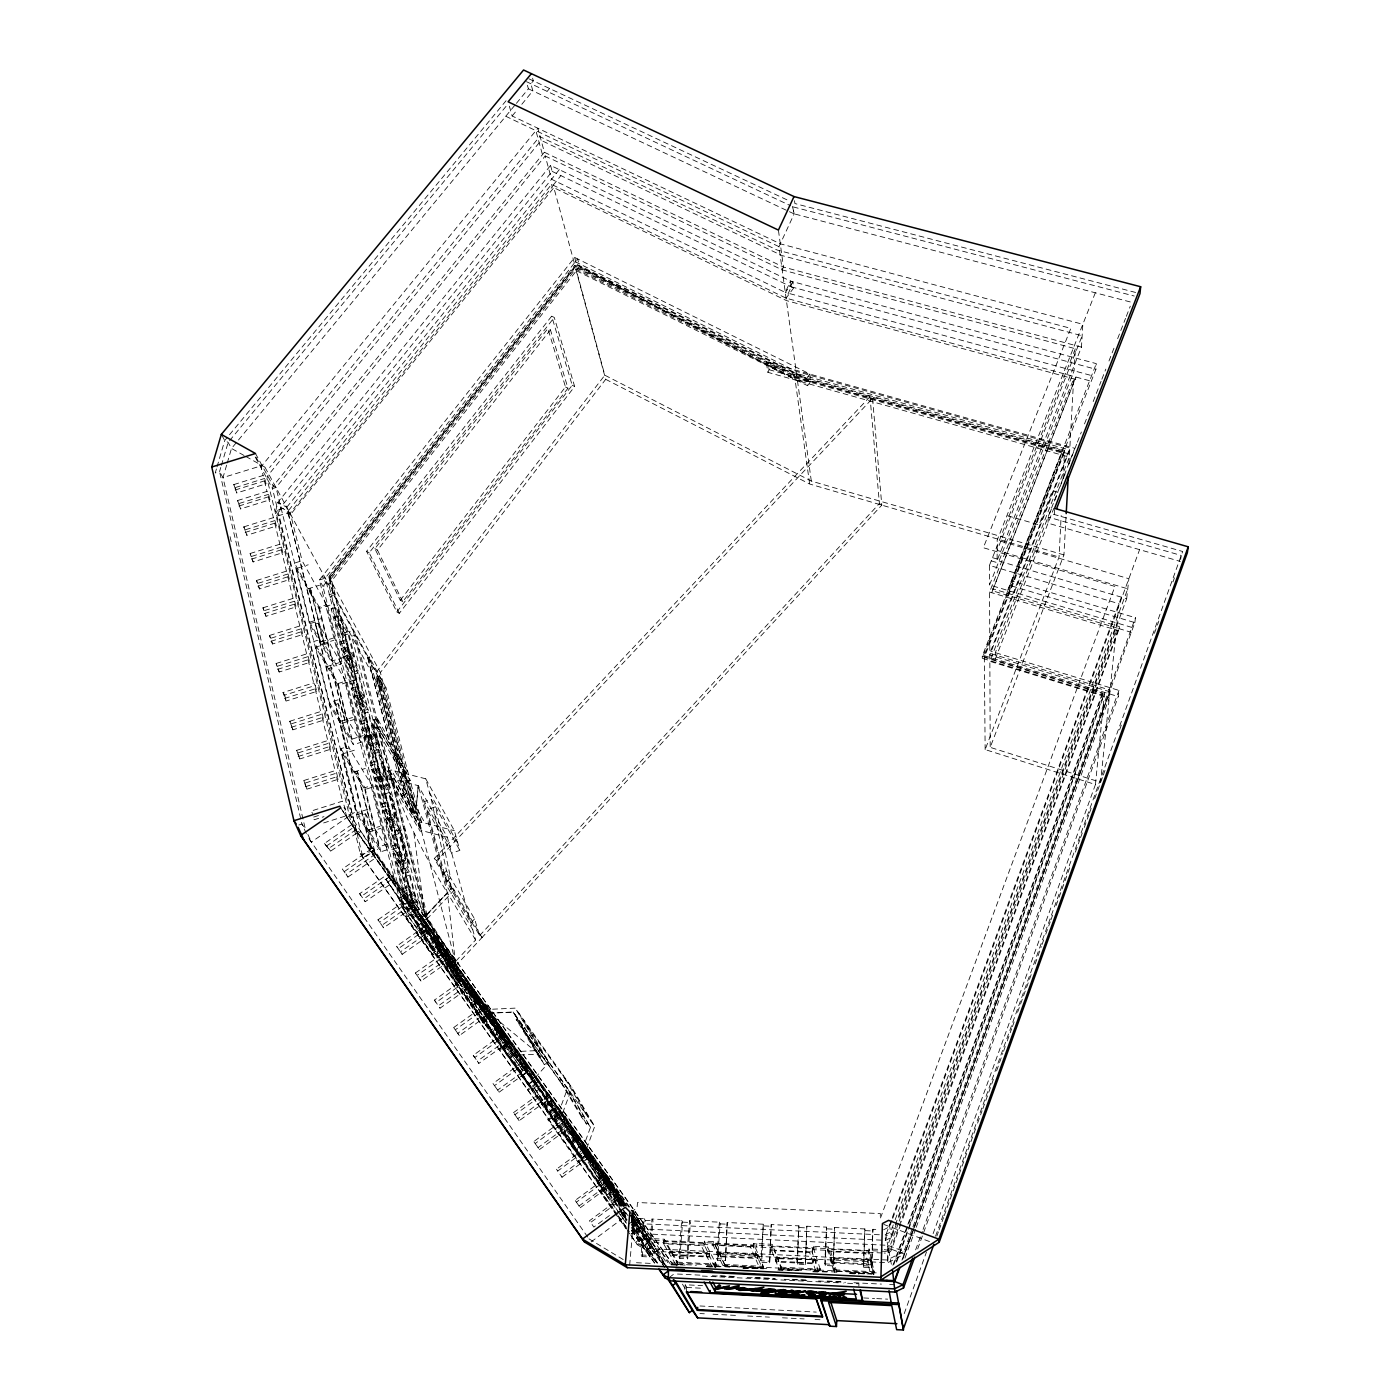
<?xml version="1.0" encoding="UTF-8"?>
<svg xmlns="http://www.w3.org/2000/svg" width="1400" height="1400" viewBox="0 0 1400 1400"><rect width="100%" height="100%" fill="white"/><g stroke="black" fill="none" stroke-linecap="round" stroke-linejoin="round"><path stroke-width="0.75" stroke-dasharray="5 3.75" d="M1095.325 292.793L997.185 540.155L997.132 560.472L1126.685 598.71L897.627 1220.87M535.22 1077.615L548.992 1062.39L489.23 1013.145L489.352 1009.365L515.253 1008.123L571.97 1087.695L594.685 1126.457L586.18 1149.96L582.645 1148.858L559.16 1111.215L567.543 1088.465L513.258 1012.217L489.23 1013.145L515.935 1055.18L516.863 1056.493L518.858 1055.057L540.54 1085.49L580.93 1150.118L622.597 1208.638M868.14 1263.868L868.315 1259.668L868.332 1264.76M873.705 1269.765L873.495 1274.717L868.63 1251.145L827.697 1249.203L834.155 1272.793L834.4 1267.84M868.822 1254.05L869.032 1248.922L882.105 1249.535M871.255 1259.807L871.08 1264.007L830.952 1262.082L831.163 1257.865L871.255 1259.807L871.447 1260.7L831.425 1258.775L831.163 1257.865M896.875 1222.918L891.608 1237.233L885.622 1240.347L640.202 1228.797L635.74 1224.3L629.195 1213.608L633.71 1218.193L644.157 1218.665L641.113 1254.977L642.128 1256.605L650.003 1256.99L648.988 1255.362L651.997 1219.033L681.678 1220.415L678.86 1256.815L679.788 1258.425L687.68 1258.81L686.788 1257.2L689.553 1220.783L719.337 1222.165L716.782 1258.653L717.587 1260.263L725.462 1260.648L727.195 1222.533L763.28 1224.212L761.688 1262.398L769.65 1262.783L771.225 1224.58L798.875 1225.858L796.827 1262.52L797.405 1264.13L805.403 1264.533L806.837 1226.225L826.595 1227.153L824.74 1263.885L825.247 1265.495L833.262 1265.88L834.593 1227.52L864.867 1228.938L863.258 1265.74L863.642 1267.35L871.692 1267.735L872.9 1229.305L879.322 1229.602M871.692 1267.735L872.9 1229.305M849.468 1272.967L874.055 1274.21L874.02 1271.13M1051.365 509.145L1048.285 517.108L1048.023 523.163L1180.34 561.435M858.83 1286.215L858.935 1283.8L843.71 1283.047M863.642 1267.35L864.867 1228.938M1054.322 514.517L1054.602 508.392M871.273 1264.9L831.215 1262.975L831.425 1258.775M833.262 1265.88L834.593 1227.52M833.875 1262.222L834.085 1258.005L834.137 1263.115M834.68 1271.69L834.803 1269.205M812.455 1253.07L812.822 1246.245L828.222 1246.962L834.872 1272.303L834.523 1271.165L873.793 1273.09L874.055 1274.21M825.247 1265.495L826.595 1227.153M827.96 1252.09L828.222 1246.962M893.847 1264.428L1102.307 695.1L982.292 658.298L1062.635 450.555L793.608 375.043L574.875 266.332L329.945 576.363L411.6 898.433L672.49 1264.043L696.43 1265.215M813.102 1262.975L813.295 1259.615L813.383 1263.797L776.178 1261.995L776.055 1257.812L815.92 1259.737L816.008 1263.92L813.383 1263.797M813.628 1249.693L813.803 1246.28M819.875 1270.955L820.015 1268.487M813.593 1271.252L820.085 1271.585L820.207 1269.118L812.822 1246.245M933.118 1233.627L1095.447 784.525L985.145 749.577L1059.047 557.025L1061.182 515.55M1063.09 478.45L1064.543 450.31L794.36 374.483L574.7 265.352L328.632 576.747L332.902 593.582L384.51 688.38M805.403 1264.533L806.837 1226.225M818.597 1271.83L812.105 1251.967L812.28 1248.555L771.61 1246.612L771.4 1250.025L779.345 1269.905M797.405 1264.13L798.875 1225.858M899.185 1221.115L1116.273 629.947L1100.557 782.267L990.203 747.355L1063.93 554.907L1066.205 513.625M1068.97 463.627L1073.66 378.805L989.572 592.06L990.203 747.355M991.725 592.707L1075.882 377.02L992.477 590.817L1119.212 628.67L901.583 1222.007M776.055 1257.812L775.845 1261.172L815.745 1263.097L815.92 1259.737L776.37 1258.635M778.47 1261.295L778.68 1257.953L778.803 1262.118M780.885 1269.047L781.025 1266.597M798.438 1270.517L781.13 1269.678L781.27 1267.21L772.258 1244.32L753.585 1243.428L753.322 1247.68M991.235 560.892L996.38 562.398L1081.465 347.113L1082.83 324.293L780.29 243.81L512.155 115.99L509.267 105.858M769.65 1262.783L771.225 1224.58M771.837 1251.127L772.258 1244.32M757.89 1254.47L757.995 1258.53L718.41 1256.623L718.27 1252.562L757.89 1254.47L757.68 1257.812L718.043 1255.888M763.28 1224.212L761.005 1260.788L769.003 1261.172M762.545 1264.462L762.3 1268.575L752.92 1245.755L712.495 1243.83L723.433 1266.668L729.907 1266.983M742.858 1267.612L763.21 1268.803L762.913 1265.32M763.21 1268.803L763.35 1266.335L753.585 1243.428M755.142 1257.69L755.352 1254.347L755.457 1258.425M756.595 1246.98L756.805 1243.585M720.562 1256.01L720.79 1252.685L720.93 1256.745M704.008 1246.21L704.375 1241.118L713.3 1241.555L724.64 1264.462L724.483 1266.913L724.133 1263.43M725.462 1260.648L727.195 1222.533M712.985 1245.79L713.3 1241.555M706.195 1266.65L714.788 1267.07L715.137 1262.153M715.225 1267.928L715.575 1263.01M715.855 1267.297L716.1 1264.043L704.375 1241.118M717.587 1260.263L720.142 1223.88L719.337 1222.165M1008.333 593.46L1095.92 369.285L1096.305 363.632L790.492 281.067L785.295 292.425L551.548 179.252L545.212 155.96L275.993 487.515L272.475 488.617L254.782 456.242M714.788 1267.07L703.57 1243.41L663.355 1241.485L663.233 1243.182L676.113 1265.18L676.497 1260.28M706.65 1256.185L706.895 1252.842L707.053 1256.955M709.468 1252.965L709.222 1256.307L669.795 1254.4L670.058 1251.075L709.468 1252.965L709.625 1257.095L670.25 1255.188L670.058 1251.075M684.863 1289.4L685.212 1284.745L702.572 1285.655M687.68 1258.81L690.428 1222.498L689.553 1220.783M686.35 1292.095L686.7 1287.457L685.212 1284.745L686.805 1287.475M676.602 1266.038L676.988 1261.138M677.32 1265.425L677.582 1262.153L664.265 1239.193L649.635 1238.493L649.355 1241.87L663.985 1242.57L663.355 1241.485M679.788 1258.425L682.587 1222.13L681.678 1220.415M672.367 1254.523L672.63 1251.197L672.822 1255.31M663.863 1244.267L664.265 1239.193M650.003 1256.99L652.995 1220.748L651.997 1219.033M640.202 1228.797L640.64 1223.618M642.128 1256.605L645.173 1220.38L644.157 1218.665M629.668 1265.18L634.165 1212.925L632.765 1210.947L637.053 1207.763L637.508 1202.513L880.372 1213.59L880.145 1218.928L1114.943 586.442L983.342 547.733L1070.825 328.37L776.983 249.97L539.665 136.553L269.605 467.512M1102.307 695.1L1102.517 692.913L982.275 656.075L1062.635 450.555M1095.447 784.525L1104.513 692.51L908.425 1228.395M1119.212 628.67L1119.422 626.622L992.46 588.718M1126.685 598.71L1128.873 578.725L997.185 540.155M917.7 1248.922L1118.267 696.587L1118.95 690.41L991.252 651.403M1134.858 622.615L1135.435 617.697L1011.36 580.843L1011.308 585.847L1134.858 622.615L904.417 1254.155L887.722 1262.712L647.255 1250.97L637.455 1244.74L627.34 1230.477M1180.638 559.44L1181.233 555.468L1048.285 517.108M375.707 854.28L373.783 855.61L371.14 851.428L287.805 511.385L551.53 184.398L786.082 298.165L1091.265 381.203M1063.93 554.907L811.317 481.075L604.817 375.2L576.415 270.725L807.572 385.683L806.61 378.42L574.332 263.095L553.84 187.67L290.623 514.413L288.558 515.06L552.212 186.883L551.53 184.398M1081.465 347.113L783.475 267.067L544.372 152.25L537.863 128.24L262.062 465.552L261.345 468.265L264.915 467.145L376.39 672.157L380.87 689.535L386.033 687.907L410.095 780.605L408.555 781.113L403.113 771.575L414.61 813.435M462.963 981.523L457.048 980.368L460.758 976.605L463.33 980.245L462.963 981.523L462.49 978.915L456.558 977.76L447.037 964.373L450.957 963.13M456.558 977.76L457.048 980.368L445.918 965.178L450.433 961.975L503.265 1036.158L502.127 1036.98L502.845 1038.118L506.275 1035.668M216.423 468.93L215.25 472.99L219.537 471.66L220.763 467.477M217.018 466.9L224.735 440.51L506.03 100.765M226.642 465.097L222.985 477.593L305.287 828.747L301.963 824.023L219.537 471.66L222.985 477.593L262.062 465.552M227.255 463.015L231.507 448.455L237.09 441.7M221.375 465.395L228.13 442.418L506.94 105.28M935.55 1236.217L1182.668 551.495L1049.79 513.205M936.88 1236.095L938.35 1232M939.102 1229.935L943.53 1217.615M944.283 1215.568L964.285 1160.11M965.02 1158.062L973.158 1135.47M973.91 1133.422L976.868 1125.215M977.602 1123.15L982.047 1110.83M982.8 1108.783L993.913 1077.983M996.625 1070.842L1002.785 1053.342M1003.538 1051.278L1006.495 1043.07M1007.23 1041.005L1011.675 1028.685M1012.428 1026.638L1014.65 1020.477M1017.608 1012.27L1032.413 971.197M1035.142 964.04L1041.303 946.558M1042.055 944.493L1045.013 936.285M1045.748 934.238L1050.193 921.9M1050.928 919.852L1053.15 913.692M1056.125 905.485L1070.93 864.413M1075.375 852.093L1079.82 839.773M1080.555 837.707L1083.53 829.5M1084.265 827.452L1088.71 815.115M1089.445 813.067L1091.668 806.907M1094.642 798.7L1102.553 777.105M1103.305 775.058L1106.263 766.832M1119.597 729.872L1121.82 723.695M1154.422 633.325L1158.868 621.005M1172.938 581.962L1174.425 577.867M582.645 1148.858L590.503 1127.193L567.543 1088.465M904.208 1313.62L926.45 1252.09M904.977 1258.11L915.46 1229.375M916.212 1227.328L1109.255 697.935L989.852 661.308L1069.337 457.117L767.883 372.33L766.325 362.442M915.635 1249.885L922.337 1231.457M923.09 1229.392L1118.95 690.41M892.885 1265.303L907.148 1226.33M907.9 1224.265L1102.517 692.913M896.403 1261.243L907.672 1230.46M896.578 1262.17L1104.337 694.207L984.322 657.423L1064.438 452.252L794.64 376.495L575.26 267.435L329.578 578.497L333.848 595.315L329.91 596.558L380.87 689.535M912.222 1228.85L903.98 1251.425L904.417 1254.155L888.3 1248.082L887.722 1262.712L887.775 1245.318L894.565 1226.89M912.975 1226.785L1135.435 617.697M901.967 1260.175L1110.078 690.077L989.817 653.31L1069.828 448.035L796.18 371.368L573.773 261.012M902.86 1259.038L914.078 1228.307M914.83 1226.26L1109.903 691.775L989.835 655.043L1069.722 449.995L766.727 365.033L767.935 362.373L1074.78 448.298L995.33 652.645L995.33 658.928L1053.815 508.34M586.18 1149.96L562.887 1112.37L571.97 1087.695M895.317 1224.842L1116.99 623L1118.985 603.715L989.45 565.39L1076.495 345.765M898.433 1223.163L888.633 1249.85L888.51 1253.28L884.153 1253.07M631.137 1216.653L648.165 1239.928L888.16 1251.513L890.715 1248.993L1119.422 626.622M900.83 1224.072L891.048 1250.76L888.51 1253.28L888.16 1251.513M1121.4 597.153L885.832 1235.08L885.622 1240.347L884.625 1235.115L890.663 1232L894.425 1221.745M891.957 1220.502L889.7 1226.645L883.61 1229.795M892.727 1218.438L1139.6 549.64M895.195 1219.697L1127.77 588.805L997.15 550.392L1082.148 335.79L781.9 255.535L541.135 140.332M1054.533 501.025L1056.895 494.935M1060.045 486.815L1065.575 472.623M1068.725 464.502L1076.618 444.203M1077.405 442.172L1081.36 432.023M1084.51 423.902L1086.89 417.812M1087.678 415.783L1090.04 409.692M1093.19 401.572L1101.082 381.273M1101.87 379.243L1105.825 369.11M1108.975 360.99L1111.337 354.9M1112.125 352.87L1114.505 346.78M1117.655 338.66L1120.017 332.57M1120.805 330.54L1125.547 318.36M1126.335 316.33L1130.29 306.18M1007.632 590.398L1096.305 363.632M985.145 749.577L984.305 655.707L1064.543 450.31M1131.882 627.428L989.538 584.99L1074.097 370.825L1075.322 348.723L782.18 269.885L542.447 154.63L535.885 130.655M767.883 372.33L769.09 369.688L767.935 362.373M790.492 281.067L791.262 286.842L786.082 298.165L793.678 287.998L792.907 282.24L550.567 165.428L277.882 502.285L275.678 510.738L360.395 853.878L613.428 1210.877M782.18 269.885L783.475 267.067L778.418 230.09M811.317 481.075L778.977 246.662L794.185 213.85L792.54 206.657L794.185 213.85L1133.597 302.82M806.61 378.42L809.847 373.993L574.63 257.442L319.375 579.968L400.925 904.977L404.127 909.842L414.575 906.517L410.795 891.572L406.63 892.903L451.535 962.868L455.157 976.903L487.34 1022.28L491.12 1019.567M807.572 385.683L810.793 381.273L809.847 373.993M792.907 282.24L785.295 292.425L1091.632 375.585M376.39 672.157L604.817 375.2M378.91 678.09L401.03 763.595L406.525 773.308L380.398 672.525L605.71 379.33L574.7 265.352M831.215 1262.975L834.347 1258.915M400.26 600.25L565.495 386.96L547.872 328.562L374.885 548.642L400.26 600.25L402.745 601.668L567.962 388.238L550.445 329.875L547.872 328.562M396.812 611.923L572.197 385.245L551.688 316.155L366.572 551.337L396.812 611.923L399.315 613.34L574.648 386.523L554.278 317.467L551.688 316.155M402.745 601.668L377.475 550.095L550.445 329.875M399.315 613.34L369.18 552.808L554.278 317.467M574.63 257.442L576.712 265.09L322.91 586.39L404.127 909.842M412.755 900.235L331.17 578.62L575.61 269.027L793.975 377.632L1062.513 453.093M559.3 169.645L286.738 507.29L275.678 510.738L278.46 515.742L363.037 857.867L373.363 850.71L626.85 1206.257M553.157 185.185L560.892 175.595M550.567 165.428L552.178 171.395L280.648 507.325L278.46 515.742L289.467 512.312L280.648 507.325L277.882 502.285L286.738 507.29L370.773 846.702L626.553 1205.435M544.372 152.25L273.175 485.94L272.475 488.617L356.755 832.125L623.105 1206.538M539.192 142.73L267.662 475.825L266.963 478.52L351.47 824.058L623.63 1206.538M547.155 91.385L549.535 88.48M512.155 115.99L516.285 110.985M521.815 104.282L532.84 90.895L530.915 83.772L533.312 80.868L531.387 73.657M238.473 440.02L515.077 104.965M516.407 103.337L528.395 88.812L526.942 83.457M451.535 962.868L425.915 915.32L425.005 916.352L451.535 962.868L455.385 961.642L475.58 939.995L447.335 837.27L418.215 785.54L416.098 809.358L418.25 785.593L447.37 892.762L455.385 961.642L458.483 974.54L455.157 976.903L349.965 814.625L323.662 822.938M447.335 837.27L422.065 830.673L420.192 831.267L389.707 779.38L387.59 771.067L391.265 770.017L425.723 778.803L431.34 799.33L446.46 870.782L474.582 918.942L479.657 935.62L481.985 937.58L881.79 505.137L872.55 398.37L869.995 396.672L434.262 858.602L479.657 935.62L481.985 937.58L456.295 965.142L426.912 919.083L353.168 630.84L349.352 632.03M479.657 935.62L879.41 503.51L869.995 396.672M474.582 918.942L470.873 922.898L446.688 881.947L426.983 809.602L435.523 806.82L450.573 877.835L446.688 881.947M481.985 937.58L436.765 860.702L872.55 398.37M426.912 919.083L454.142 890.225L451.692 888.178L446.46 870.782L442.523 874.93M425.967 915.425L447.37 892.762C415.398 841.558 389.567 786.625 377.808 727.178L402.132 769.843L413.63 811.755M669.34 1277.447L674.415 1273.65M628.775 1224.002L635.46 1219.015L652.207 1246.507L645.82 1251.267L639.678 1242.623L642.565 1240.453L631.418 1222.445M649.355 1241.87L646.24 1238.142L648.288 1236.602L631.925 1213.345M647.395 1243.235L644.315 1245.545L632.94 1227.188L636.108 1224.825L650.93 1248.222L647.85 1250.533L631.855 1224.265M657.23 1263.237L648.497 1249.062L651.683 1246.682L661.413 1262.695M657.51 1262.922L652.102 1254.138L655.288 1251.757L664.93 1267.63M655.76 1251.81L659.628 1248.922L667.852 1262.66M633.465 1222.707L635.233 1221.395M635.827 1222.375L634.077 1223.688L631.575 1220.17M639.117 1227.065L631.067 1234.1L639.555 1227.783M637.98 1230.04L639.73 1228.745M629.878 1211.892L640.22 1228.85L636.3 1231.773L631.855 1225.385M647.097 1234.642L645.05 1236.182L646.24 1238.142M618.082 1204.403L622.843 1200.868L625.887 1205.855M622.247 1204.315L619.517 1206.328L588.14 1162.227L593.617 1159.935L570.867 1128.033L568.855 1129.502M609.438 1215.55L593.88 1227.082L589.452 1220.765L618.8 1199.03L619.885 1200.78L590.625 1222.48L589.452 1220.765M624.977 1203.93L622.947 1205.435L605.447 1177.19M591.133 1241.888L625.73 1216.18M617.225 1214.587L600.372 1190.752L608.808 1184.523M600.845 1191.523L609.28 1185.293M580.265 1207.727L609.455 1186.15L608.352 1184.365L579.058 1205.995L580.265 1207.727L575.155 1200.43L604.415 1178.835L605.535 1180.655L576.363 1202.197L575.155 1200.43M607.005 1195.04L615.02 1189.108L606.27 1174.828L598.08 1180.882L607.005 1195.04L544.39 1105.352L552.492 1099.455M612.885 1202.32L620.847 1196.422L619.832 1194.743L611.835 1200.658L612.885 1202.32L430.447 945.403L438.13 939.995L620.847 1196.422M598.255 1177.96L603.19 1174.898L598.185 1167.425M599.095 1179.307L603.733 1175.895L605.343 1178.03L603.593 1175.493L607.075 1180.498M670.285 1263.99L607.337 1175.79L603.54 1178.59L622.02 1208.41M600.093 1186.413L609.56 1179.413L414.015 905.31L404.967 911.663L616.35 1209.303M580.93 1150.118L583.222 1148.525L587.615 1155.595M579.758 1154.72L563.675 1129.345L569.048 1125.425L584.938 1150.922L557.707 1171.047L556.465 1169.227L583.468 1149.418L584.622 1151.29M557.515 1112.545L547.89 1119.562L577.622 1161.562L587.317 1154.44M558.793 1114.557L554.312 1117.812L553.508 1116.57L583.538 1158.955L588.053 1155.648M562.048 1177.207L588.98 1157.398L587.825 1155.543L560.805 1175.388L562.048 1177.207L556.465 1169.227M540.54 1085.49L538.545 1086.943L537.775 1085.717L534.433 1088.15L552.387 1116.29L581.7 1157.52L564.76 1130.815L568.137 1128.347M539.403 1149.592L568.347 1128.435L567.087 1126.422L538.055 1147.632L539.403 1149.592L533.785 1141.543L562.782 1120.385L564.06 1122.432L535.15 1143.538L533.785 1141.543M570.447 1142.015L578.602 1136.047L587.808 1150.957L579.845 1156.803L544.39 1105.352M571.865 1142.278L577.15 1138.41M572.722 1143.642L577.99 1139.775L550.34 1100.803M558.005 1113.297L548.38 1120.315L547.89 1119.562M534.957 1076.828L527.082 1082.533L502.898 1048.46L510.877 1042.965L500.08 1025.972L492.065 1031.712L553.245 1119.352L561.155 1113.578M554.295 1120.822L562.205 1115.047L551.442 1097.985L543.34 1103.882L553.245 1119.352M513.485 1112.65L542.36 1091.703L543.69 1093.837L514.92 1114.715L513.485 1112.65L519.137 1120.717L547.942 1099.788L546.613 1097.67L517.72 1118.67L519.137 1120.717M546 1106.035L551.233 1102.237M528.185 1084.072L536.06 1078.368L524.773 1060.587L492.992 1083.477L494.48 1085.63L523.11 1064.945L521.727 1062.74M528.78 1084.37L534.538 1080.188L517.003 1052.415L511.017 1056.72L530.74 1087.17M536.48 1083.005L527.538 1089.498L528.08 1090.32L537.023 1083.845M502.338 1047.2L532.105 1089.305L537.845 1085.158L518.858 1055.057M564.602 1084.335L587.685 1123.237L586.548 1124.06L581.577 1117.06L585.812 1113.998L562.66 1074.623M525.858 1062.127L517.808 1067.938L543.34 1103.882M520.065 1070.807L525.945 1066.572M520.905 1072.085L526.75 1067.85L499.992 1030.155L494.165 1034.337M499.1 1092.21L527.765 1071.472L526.383 1069.303L497.63 1090.075L499.1 1092.21L492.992 1083.477M586.548 1124.06L565.303 1088.395L566.51 1087.538M505.96 1040.62L477.33 1061.2L478.852 1063.388L507.395 1042.877M449.383 954.905L441.455 960.505L477.925 1013.337L501.918 1047.095L509.74 1041.477M508.06 1043.087L499.153 1049.493L499.73 1050.35L508.602 1043.962M503.773 1049.422L509.477 1045.328M489.352 1009.365L517.615 1053.972L512.015 1058.05L482.668 1016.75L486.64 1013.915L487.515 1015.297M560.105 1081.097L561.312 1080.222L559.37 1076.985M581.577 1117.06L561.68 1083.722L566.125 1080.52L527.363 1026.148L522.97 1029.297L544.372 1064.7L548.572 1061.69L523.635 1019.882M491.312 1019.637L493.57 1018.028L505.75 1035.405L503.492 1037.033L501.795 1034.355L504.07 1032.727M495.302 1020.74L493.045 1022.368L470.505 987.245L468.545 988.663L466.795 985.653L438.428 1005.812L440.037 1008.158L471.415 986.02L480.06 999.635L472.273 1005.183L463.47 991.655M501.918 1047.095L491.015 1030.225L499.012 1024.485M495.023 1035.685L500.85 1031.502M501.812 1034.81L503.265 1037.068L474.74 1057.543L473.218 1055.337L504.805 1032.832L512.995 1045.818L505.137 1051.47L482.668 1016.75M544.372 1064.7L515.305 1015.07M480.043 999.04L477.785 1000.65L479.552 1003.433L481.81 1001.822L492.17 1016.365L489.912 1017.975M475.352 1003.905L479.22 1001.158L453.302 964.653L449.452 967.365M487.445 1014.422L491.032 1011.868L485.433 1004.028L481.863 1006.565L508.9 1048.898M453.688 1027.547L482.16 1007.212L483.665 1009.558L455.28 1029.822L453.688 1027.547L459.323 1035.597L489.492 1013.88M484.802 1006.512L477.032 1012.06L453.267 978.6L461.002 973.123L448.28 953.382L440.37 958.983L452.148 977.025L459.883 971.53M477.925 1013.337L485.713 1007.773L473.62 988.89L465.657 994.56M483.91 1017.188L487.707 1014.475M488.18 1015.245L490.438 1013.635L492.17 1016.365M490.648 1015.438L484.698 1019.69L503.282 1048.46M489.702 1017.345L482.755 1022.333L483.28 1023.137L490.227 1018.167M485.905 1020.058L464.782 987.507L468.72 984.69L514.238 1056.405L464.117 985.653L468.02 982.87L462.998 974.995L456.295 979.895L455.42 978.565L459.952 975.345M468.668 983.395L466.427 985.005L464.625 982.17L466.865 980.578L478.59 997.308L476.332 998.917L474.548 996.135L476.823 994.525M465.71 988.733L467.688 987.333M510.317 1043.385L467.46 983.273L469.56 986.545L464.555 990.115L434 942.9M474.548 990.185L466.585 995.855L491.015 1030.225M474.53 1002.61L478.398 999.863M539.543 1057.892L516.215 1019.392L517.405 1018.535M521.273 1026.498L522.462 1025.64L520.38 1022.21M450.327 968.712L454.16 966M462.648 979.458L455.752 984.358L455.192 983.517L462.105 978.618M462.49 978.915L461.352 979.72L462.21 981.05L465.588 978.635L462.998 974.995M464.293 982.38L436.047 1002.453L434.42 1000.108L462.998 979.773L504 1037.312M487.34 1022.28L459.83 983.587L463.575 980.91L442.05 947.328L419.773 916.09L417.83 917.455L416.762 915.792L413.507 918.085L435.348 951.58L385.963 879.34L389.183 877.1L390.303 878.798L392.227 877.45L375.305 853.702L365.418 813.855L363.213 814.538L362.267 813.05L357.123 814.678L340.865 748.685L345.94 747.075L346.885 748.65L349.055 747.95L371.875 785.47L387.957 849.52L380.905 851.76L357.123 814.678M458.343 981.295L437.238 948.727L442.05 947.328M441.053 949.148L432.933 954.87L432.215 953.785L440.352 948.062M443.24 948.955L439.32 951.738L459.218 982.45M392.227 877.45L415.345 913.203L411.32 916.02L410.305 914.462L437.973 953.505L442.015 950.653L417.935 913.43L412.738 917.07L433.527 948.938L438.515 945.403L414.348 911.47L393.033 878.5L363.475 899.132L365.26 901.705L393.05 882.35L391.352 879.725M415.38 973L443.59 953.067L445.183 955.535L417.043 975.415L415.38 973L420.998 981.05L449.155 961.118L447.58 958.667L419.335 978.653L420.998 981.05M451.29 963.34L446.793 966.525L445.918 965.178M446.32 967.523L454.23 961.922L463.12 975.87L455.35 981.382L441.455 960.505M421.785 932.995L429.642 927.465L438.865 941.868L431.148 947.31L417.025 926.118L424.9 920.587L436.887 939.295L429.188 944.72L452.148 977.025M423.36 933.363L428.453 929.775M424.445 935.042L429.537 931.455L403.935 895.352L398.86 898.905M402.185 954.275L430.22 934.535L428.61 932.033L400.488 951.808L402.185 954.275L396.567 946.243L424.672 926.502L426.3 929.023L398.283 948.71L396.567 946.243M432.933 954.87L405.527 916.178L413.613 910.507M406.28 917.297L414.348 911.47M399.998 900.637L405.055 897.102M378 919.8L405.965 900.252L407.645 902.825L379.75 922.337L378 919.8L383.618 927.833L411.53 908.285L409.868 905.712L381.868 925.312L383.618 927.833M389.217 876.96L361.445 896.28L359.66 893.69L387.502 874.317L394.31 881.282L391.912 880.6M347.935 877.048L375.602 857.867L373.87 855.19L346.115 874.423L347.935 877.048L342.335 869.05L370.072 849.852L347.043 817.512L344.067 807.433L345.608 809.812L341.688 811.055M371.84 852.635L373.783 851.288M324.398 843.5L328.738 848.488L355.793 829.815L357.578 832.545L330.592 851.165L324.398 843.5L351.995 824.477M326.27 846.195L353.78 827.225M360.955 831.512L357.665 833.788L340.76 807.905L356.755 832.125L360.535 830.935L639.258 1221.675L631.47 1227.467L656.635 1262.888M587.738 1237.092L308.07 837.375L311.377 842.048L354.41 812.455M401.922 795.585L405.44 794.43L393.82 751.975L392.227 752.483L404.075 795.358M402.168 796.005L405.685 794.85L394.065 752.413L392.473 752.92M411.757 812.385L415.205 811.23L403.69 769.335L400.26 770.455L411.74 812.367L413.332 811.86M412.738 814.082L416.185 812.91L404.688 771.085L401.257 772.188L412.738 814.065L414.312 813.558M425.723 778.803L454.387 830.707L459.847 850.413L451.675 853.072L426.983 809.602M422.748 802.13L431.34 799.33L459.847 850.413M400.925 904.977L407.225 902.965L325.255 578.13L322.21 576.38L325.727 582.82L328.755 584.553L410.392 907.847M412.248 903.49L416.308 902.195L409.447 875.192L399.91 859.968L395.78 861.262L402.692 888.633L412.248 903.49L405.405 876.488L395.78 861.262M414.855 910.822L418.915 909.528L409.325 871.832L397.127 852.285L392.998 853.597L402.658 891.923L414.855 910.822L405.283 873.11L392.998 853.597M421.855 916.615L425.915 915.32M451.832 964.477L447.912 965.72L457.415 979.09L463.33 980.245M455.157 976.903L459.008 975.66L408.555 781.113L420 822.692L418.127 823.288L387.59 771.067M393.277 782.758L391.947 783.178L389.83 774.883L391.16 774.462L380.065 731.133L378.123 731.745L376.04 723.642L377.983 723.03L355.477 635.04L351.662 636.247L424.025 920.01L428.067 918.733L393.277 782.758L391.037 778.96M383.355 786.59L387.31 785.33L378.175 749.403L365.627 727.843L361.62 729.102L370.808 765.625L383.355 786.59L374.238 750.628L361.62 729.102M345.608 809.812L342.527 801.133L311.045 811.09L312.672 813.47M373.783 719.67L398.248 762.597L401.678 761.512L377.352 718.532L373.783 719.67L375.865 727.79L406.7 781.707L410.113 780.622L421.558 822.185L454.387 830.707M371.752 769.405L384.317 790.37L388.273 789.128L397.793 826.49L393.785 827.767L381.325 807.398L371.752 769.405L375.795 768.128L388.273 789.128M374.78 777.788L384.545 794.045L388.535 792.785L395.15 818.825L391.16 820.102L381.43 804.16L374.78 777.788L378.822 776.51L388.535 792.785M318.465 815.535L312.55 817.407L314.178 819.753L323.995 816.655M298.865 825.003L301.963 824.023L306.32 833.56M381.43 804.16L385.49 802.883L395.15 818.825M354.34 750.225L342.773 753.865L357.262 812.648L368.97 808.955M381.325 807.398L385.402 806.102L397.793 826.49M382.217 810.95L386.312 809.655L398.668 829.972L408.293 867.755L404.25 869.032L391.895 849.363L382.217 810.95L394.678 831.233L404.25 869.032M389.27 817.863L396.078 844.725L405.65 860.142L401.608 861.42L391.965 846.02L385.192 819.157L389.27 817.863L398.912 833.63L405.685 860.247M368.358 830.008L379.873 826.367M369.547 831.88L381.045 828.24M394.678 831.233L398.668 829.972M385.192 819.157L394.887 834.907L398.912 833.63M357.262 812.648L379.067 846.755L390.39 843.168M373.363 850.71L361.498 854.472L358.855 850.483M391.965 846.02L396.078 844.725M375.305 853.702L373.082 854.403L370.072 849.852M391.895 849.363L396.025 848.05L408.293 867.755M405.283 873.11L409.325 871.832M405.405 876.488L409.447 875.192M402.692 888.633L406.822 887.303L416.308 902.195M402.658 891.923L406.805 890.61L418.915 909.528M341.215 648.585L354.217 671.685L358.085 670.46L366.94 705.267L363.037 706.492L350.123 683.935L341.215 648.585L345.152 647.343L358.085 670.46M283.01 692.51L284.655 695.1L315.262 685.475L316.715 691.425L286.072 701.067L283.01 692.51L313.688 682.867L315.262 685.475M354.025 674.117L357.892 672.892L364.192 697.602L360.29 698.827L354.025 674.117L344.033 656.407L347.97 655.165L354.287 680.173L364.192 697.602M284.428 698.495L315.14 688.835L316.715 691.425M345.66 681.135L322.63 641.13L320.512 641.795L319.34 639.765L313.688 641.532L338.152 683.497L345.66 681.135L361.007 742.298L353.412 744.695L329.175 704.445L334.915 702.642L335.912 704.34L346.885 748.65M327.74 643.37L315.717 647.15L337.977 685.247L349.598 681.59M344.033 656.407L350.332 681.415L354.287 680.173M350.123 683.935L354.095 682.692L366.94 705.267M398.248 762.597L376.145 676.97L379.523 675.92L404.985 773.798L399.455 764.102L377.37 678.58L382.988 688.87M377.072 678.668L380.433 677.6L402.588 763.105L408.082 772.817L404.688 773.885L399.158 764.19L376.145 676.97M351.26 688.222L355.25 686.962L367.955 709.275L377.002 744.8L373.065 746.043L360.36 724.29L351.26 688.222L364.053 710.517L373.065 746.043M315.717 647.15L329.385 702.572L341.53 698.758M354.113 696.115L358.085 694.872L364.525 720.317L374.342 737.275L370.405 738.517L360.535 721.577L354.113 696.115L364.035 713.37L370.405 738.517M335.912 704.34L338.065 703.675L361.007 742.298M289.8 721.245L320.67 711.532L322.245 714.087L323.715 720.125L292.88 729.82L289.8 721.245L292.88 729.82M291.445 723.782L322.245 714.087M291.235 727.3L322.158 717.57L323.715 720.125M364.053 710.517L367.955 709.275M364.035 713.37L367.955 712.128L374.342 737.275M340.602 721.245L352.555 717.483M341.88 723.363L353.797 719.617M360.535 721.577L364.525 720.317M360.36 724.29L364.368 723.03L377.002 744.8M296.678 750.347L327.757 740.548L329.315 743.067L330.82 749.175L299.775 758.957L296.678 750.347L299.775 758.957M375.865 727.79L379.435 726.67L410.113 780.622M298.322 752.832L329.315 743.067M329.385 702.572L351.453 739.288L363.195 735.595M298.13 756.49L329.245 746.673L330.82 749.175M364.42 736.872L368.428 735.613L378.21 752.395L384.72 777.98L380.765 779.24L370.947 762.79L364.42 736.872L374.273 753.637L380.765 779.24M390.127 744.398L392.017 744.433L390.127 744.398L367.57 657.265L369.442 657.335L367.57 657.265M374.238 750.628L378.175 749.403M374.273 753.637L378.21 752.395M303.817 780.517L335.09 770.648L336.648 773.097L338.17 779.293L306.933 789.163L303.817 780.517L306.933 789.163M305.463 782.95L336.648 773.097M370.947 762.79L374.99 761.512L384.72 777.98M370.808 765.625L374.868 764.347L387.31 785.33M305.287 786.73L336.613 776.843L338.17 779.293M353.973 772.012L365.348 768.425M355.197 773.99L358.033 773.08L372.435 830.97L356.825 771.12L358.033 773.08M399.158 764.19L402.588 763.105M389.707 779.38L391.685 778.75L418.25 785.645M391.755 778.872L389.235 770.543L419.685 822.798L421.767 830.778L391.37 778.855M340.865 748.685L364.91 787.675L371.875 785.47M342.773 753.865L364.805 789.548L375.988 786.012M256.515 580.492L286.44 571.148L288.033 573.947L289.433 579.6L259.525 588.945L256.515 580.492L259.525 588.945M343.595 657.387L332.045 661.01L309.645 622.195L296.415 568.488L308.21 564.795M258.178 583.275L288.033 573.947M257.863 586.18L287.822 576.817L289.433 579.6M307.877 588.858L319.48 585.235M309.033 590.923L311.08 590.293L324.24 643.282L309.925 588.227L311.08 590.293M262.973 607.81L293.09 598.395L294.683 601.142L296.082 606.883L266 616.298L262.973 607.81L266 616.298M264.635 610.54L294.683 601.142M264.338 613.567L294.49 604.135L296.082 606.883M328.947 594.808L332.902 593.582M326.55 604.8L302.102 560.718L294.455 563.097L319.183 607.11L326.55 604.8L341.39 663.863L333.918 666.207L309.4 623.788L315.035 622.02L320.512 641.795M296.415 568.488L318.973 608.58L330.382 605.01M331.17 608.808L335.072 607.582L348.267 631.628L357.14 666.452L353.273 667.678L340.078 644.175L331.17 608.808L344.435 632.817L353.273 667.678M309.645 622.195L321.58 618.45M269.517 635.46L299.81 625.975L301.402 628.688L302.82 634.497L272.545 643.983L269.517 635.46L272.545 643.983M334.145 617.102L338.047 615.878L348.04 634.043L354.217 658.332L350.35 659.54L344.19 635.25L334.145 617.102L340.34 641.673L357.892 672.892M316.067 623.84L318.185 623.175L341.39 663.863M271.18 638.155L301.402 628.688M270.9 641.305L301.227 631.785L302.82 634.497M344.435 632.817L348.267 631.628M321.02 641.935L332.762 638.242M344.19 635.25L348.04 634.043M322.175 643.93L333.9 640.255M340.34 641.673L344.26 640.43L354.217 658.332M276.132 663.477L306.635 653.905L308.21 656.565L309.645 662.445L279.195 672.017L276.132 663.477L279.195 672.017M340.078 644.175L344.015 642.95L357.14 666.452M277.795 666.12L308.21 656.565M277.533 669.375L308.07 659.803L309.645 662.445M327.04 666.505L338.852 662.795M328.317 668.71L331.783 667.625L345.38 722.26L330.505 665.42L331.783 667.625M233.818 484.575L263.113 475.475L264.723 478.415L266.053 483.84L236.793 492.94L233.818 484.575L236.793 492.94M235.498 487.515L264.723 478.415M235.112 490.017L264.425 480.9L266.053 483.84M237.598 500.535L266.998 491.4L268.608 494.323L269.938 499.782L240.572 508.918L237.598 500.535L240.572 508.918M239.277 503.44L268.608 494.323M238.892 506.03L268.328 496.86L269.938 499.782M243.828 526.855L273.402 517.65L275.012 520.538L276.36 526.067L246.82 535.273L243.828 526.855L246.82 535.273M245.507 529.725L275.012 520.538M245.14 532.42L274.75 523.18L276.36 526.067M250.127 553.508L279.877 544.233L281.488 547.067L282.852 552.668L253.138 561.942L250.127 553.508L253.138 561.942M251.807 556.343L281.488 547.067M251.457 559.125L281.243 549.832L282.852 552.668M489.23 1013.145L513.117 1012.007L594.685 1126.457M540.663 1057.087L538.58 1054.148L515.935 1055.18L516.023 1051.575L540.575 1050.438L515.253 1008.123M813.558 1260.438L816.2 1260.507M782.512 366.45L783.58 373.748L579.688 266.578L328.755 584.553L322.91 586.39L319.375 579.968L325.255 578.13L577.64 258.93L579.688 266.578L797.475 380.66L810.793 381.273L576.712 265.09M645.173 1220.38L652.995 1220.748M682.587 1222.13L690.428 1222.498M720.142 1223.88L727.965 1224.248M763.962 1225.91L771.872 1226.278M799.435 1227.572L807.398 1227.94M827.102 1228.85L835.065 1229.235M865.253 1230.635L873.25 1231.002M879.322 1234.765L636.983 1223.547L633.64 1220.608M884.275 1249.64L891.048 1250.76L890.715 1248.993M712.442 1244.67L752.867 1246.612M881.965 1252.965L868.892 1252.335L868.63 1251.145M663.233 1243.182L703.447 1245.108M827.61 1250.918L868.543 1252.86M771.4 1250.025L812.105 1251.967M718.637 1253.297L758.205 1255.205M670.512 1251.862L709.87 1253.752M641.113 1254.977L648.988 1255.362M678.86 1256.815L686.788 1257.2M716.782 1258.653L724.675 1259.038M796.827 1262.52L804.843 1262.922M824.74 1263.885L832.79 1264.27M863.258 1265.74L871.343 1266.142M677.582 1262.153L716.1 1264.043M724.64 1264.462L763.35 1266.335M781.27 1267.21L820.207 1269.118M834.977 1269.835L874.16 1271.743L869.032 1248.922M411.6 898.433L671.79 1262.87L878.972 1272.985M723.975 1265.88L762.773 1267.77M707.298 1265.74L733.425 1267.017M744.293 1267.543L768.233 1268.715M779.117 1269.257L805.227 1270.517M813.942 1270.955L840.053 1272.233M850.938 1272.757L877.048 1274.035M636.457 1262.712L651.753 1263.447M671.405 1264.41L688.87 1265.267M706.352 1266.125L723.817 1266.983M743.47 1267.945L760.952 1268.785M778.418 1269.642L795.9 1270.5M813.365 1271.358L830.83 1272.215M850.5 1273.178L867.965 1274.017M671.003 1264.865L679.718 1265.285M708.05 1266.668L714.595 1266.983M742.928 1268.382L751.642 1268.803M777.805 1270.08L786.52 1270.5M812.683 1271.778L821.398 1272.215M849.73 1273.597L859.005 1274.017M720.072 1275.733L737.538 1276.608M755.02 1277.465L774.673 1278.428M792.155 1279.303L809.62 1280.16M827.102 1281.017L844.567 1281.892M677.46 1274.035L703.622 1275.312M712.355 1275.75L738.517 1277.045M747.25 1277.465L775.6 1278.865M784.315 1279.303L810.495 1280.597M818.528 1281L845.477 1282.33M853.947 1282.733L881.457 1284.097M889.665 1284.5L895.212 1284.78M702.345 1276.065L734.965 1277.675M737.153 1277.78L841.54 1282.943M863.695 1297.957L874.58 1298.5M876.75 1298.605L887.635 1299.148M686.7 1287.457L704.077 1288.368M699.947 1313.55L704.305 1313.778M712.985 1314.215L736.872 1315.457M747.722 1316L769.44 1317.12M782.46 1317.803L804.178 1318.905M815.028 1319.465L823.725 1319.92M797.475 380.66L810.722 381.377M699.947 1305.972L816.253 1312.097M368.655 847.962L377.668 849.52M462.123 980.192L455.42 978.565M1135.61 292.46L794.885 203.543L794.447 200.06M793.31 206.938L1134.227 296.03M791.262 286.842L1095.92 369.285M1075.743 379.382L786.415 300.58L552.212 186.883M769.09 369.688L1072.278 454.843M1057.91 492.38L1052.328 490.77L1039.028 524.878L1006.933 515.567M605.71 379.33L809.655 484.015L1059.047 557.025M992.512 557.673L997.64 559.195M1118.705 628.565L1131.322 632.327M989.572 592.06L1118.495 630.613M984.305 655.707L1118.267 696.587M562.887 1112.37L559.16 1111.215L557.34 1112.528L624.558 1206.555M883.82 1224.44L932.365 1242.623M528.85 78.785L788.952 200.76M526.47 81.672L790.562 205.713M528.395 88.812L787.483 210.787M789.46 211.715L793.415 213.57M505.75 116.253L778.977 246.662M552.178 171.395L793.678 287.998M572.197 385.245L574.648 386.523M565.495 386.96L567.962 388.238M244.09 455.49L231.507 448.455L228.13 442.418L224.735 440.51L222.18 435.942M245.892 456.505L264.915 467.145M374.885 548.642L377.475 550.095M366.572 551.337L369.18 552.808M588.98 1238.877L625.87 1261.172M596.855 1165.535L599.165 1168.773L596.785 1165.5L597.642 1166.83M879.41 503.51L881.79 505.137M454.142 890.225L451.692 888.195L427.332 914.498L407.908 883.855M434.262 858.602L436.765 860.702M589.05 1155.123L583.678 1147.44L590.52 1157.17L588.735 1154.668L589.767 1156.225M591.5 1158.535L590.957 1157.748L592.742 1160.285L585.637 1149.663L589.75 1156.05M591.903 1159.13L592.655 1160.233M602.438 1173.847L625.03 1205.592M603.837 1175.913L610.295 1184.855M615.58 1192.222C610.733 1185.712 623.49 1203.3 618.747 1196.86M592.567 1160.057L600.337 1170.995L592.428 1159.935M620.918 1199.888L620.322 1198.873L624.715 1205.225M595.49 1164.222L596.803 1166.078M604.52 1176.858L605.062 1177.575M601.895 1173.217L599.253 1169.525M615.335 1191.89L617.418 1194.83L615.825 1192.538M611.38 1186.517L609.053 1183.263M616.508 1193.29L618.153 1195.635L614.565 1190.612M588.665 1153.793C584.045 1148.017 599.13 1168.475 591.378 1158.307M607.688 1180.672L609.315 1183.07L607.11 1179.92M616.997 1194.41L616.315 1193.255L617.19 1194.638M595.683 1164.398L596.872 1166.148M607.898 1181.477L607.197 1180.55L608.79 1182.895M618.17 1195.932L618.695 1196.79M621.775 1200.92L623.07 1202.81M604.433 1176.35L604.975 1177.102L602 1172.447L607.863 1181.18M614.32 1189.737L616.35 1192.712L613.462 1188.6M585.812 1150.555L584.64 1149.015M610.505 1185.222L611.59 1186.22M589.435 1155.648L590.782 1157.608L589.558 1155.875M631.61 1212.523L646.87 1233.925L645.663 1248.415L647.255 1250.97L648.445 1236.55L637.455 1244.74L629.51 1233.26M632.345 1214.237L666.872 1263.062M469.56 986.545L517.615 1053.972M597.957 1167.075L594.755 1162.788L596.295 1164.975M614.548 1190.543C621.11 1199.467 605.535 1177.225 610.733 1184.82M600.18 1170.4L600.565 1170.873M605.535 1177.47L604.765 1176.385L605.57 1177.697M612.903 1187.812L612.062 1186.623L612.815 1187.865M623.298 1203.248L624.12 1204.28M600.233 1170.505L603.767 1175.457L597.8 1166.55M601.685 1172.903L603.207 1175.072M576.188 1138.498L624.102 1205.89M631.47 1216.092L636.773 1223.67L631.733 1215.428M415.345 913.203L442.015 950.653M509.005 1044.347L537.845 1085.158M631.4 1216.477L640.22 1228.85M624.33 1207.028L371.822 852.53L344.172 871.692L342.335 869.05M631.523 1217.475L664.633 1263.955M631.295 1218.053L665.122 1265.565L662.637 1261.453M501.375 1037.19L475.72 999.828M509.373 1048.425L526.697 1072.75L450.59 964.512L476.472 1002.19L467.74 988.627M620.9 1205.05L580.72 1148.595L582.47 1147.3L565.653 1120.297L563.832 1121.627L587.108 1158.797M625.608 1212.312L628.075 1215.76M464.117 985.653L506.94 1045.818M585.9 1156.855L620.62 1205.645M631.785 1221.325L664.738 1267.63M516.215 1019.392L565.303 1088.395M522.97 1029.297L561.68 1083.722M587.685 1123.237L590.503 1127.193M589.032 1154.248L592.707 1159.568M606.13 1178.293L609.035 1182.457L605.78 1178.047L607.653 1180.882M611.485 1186.273L612.185 1187.217L610.75 1185.59M589.085 1155.105L590.887 1157.345M596.89 1165.797L597.747 1166.97M606.095 1178.73L608.003 1181.793M632.222 1221.92L634.55 1225.193L631.365 1220.013M623.858 1210.422L626.395 1213.993M631.47 1221.115L639.065 1231.79L631.312 1219.207M437.238 948.727L476 1003.45L475.16 1002.155M385.963 879.34L413.507 918.085M534.433 1088.15L564.76 1130.815M621.775 1211.193L605.395 1188.163L621.197 1210.528M623.035 1212.977L626.815 1218.297M642.565 1240.453L637.332 1233.085L640.798 1230.495L632.012 1216.145M622.457 1212.312L626.238 1217.615M631.278 1224.685L636.58 1232.332L639.765 1229.953L650.93 1248.222M648.497 1249.062L652.102 1254.138M627.13 1219.96L604.258 1187.882L588.14 1162.227M632.012 1226.908L634.532 1230.46L632.222 1226.75M621.775 1213.835L626.622 1220.66M417.025 926.118L440.37 958.983M598.08 1180.882L571.322 1143.24L579.477 1137.255L588.735 1152.252L577.622 1161.562M631.278 1227.52L656.372 1262.835M618.957 1212.592L401.765 906.797L404.967 911.663M620.218 1214.36L626.535 1223.25M631.575 1230.373L655.567 1264.148M617.593 1211.053L626.343 1223.373M631.347 1230.425L655.095 1263.868M455.192 983.517L483.28 1023.137M405.527 916.178L432.215 953.785M600.372 1190.752L616.753 1213.852M618.012 1215.62L629.352 1231.615M618.468 1216.355L628.548 1230.547M360.395 853.878L628.25 1231.475M614.705 1212.663L626.08 1228.693M619.885 1198.312L619.308 1197.507L619.832 1198.365M359.66 893.69L365.26 901.705M434.42 1000.108L440.037 1008.158M473.218 1055.337L478.852 1063.388M459.323 1035.597L457.765 1033.34L486.255 1012.97L487.742 1015.28M328.738 848.488L330.592 851.165M430.447 945.403L431.935 947.66L439.582 942.252L438.13 939.995M387.87 882.105L409.377 914.97M436.993 952.017L437.973 953.505M616.175 1192.678L613.025 1188.197M492.065 1031.712L502.898 1048.46M450.1 966.928L450.957 968.257M421.26 923.142L433.335 941.797L621.548 1206.1L609.21 1186.57M458.885 982.135L459.83 983.587M445.725 957.495L457.433 975.642M444.64 955.972L456.312 974.067M437.535 940.398L467.898 987.735M470.873 992.792L482.125 1010.345M469.945 991.498L481.215 1009.067M429.555 929.425L458.85 975.047M414.015 905.31L459.008 975.66M531.265 1088.01L532.105 1089.305M623.945 1203.983L623.385 1203.16L625.048 1205.645M495.32 1027.127L507.115 1045.432M522.148 1064.805L532.42 1080.993M521.045 1063.283L531.335 1079.47M483.648 1005.288L508.62 1044.592M410.795 891.572L455.385 961.642L425.005 916.352L393.505 786.433M365.418 813.855L387.957 849.52M485.433 1004.028L512.278 1046.465M582.803 1157.765L583.538 1158.955M547.96 1104.618L547.067 1103.182L574.7 1142.19L573.843 1140.825M548.747 1102.168L558.548 1117.707M547.715 1100.715L557.515 1116.237M587.808 1158.605L580.702 1147.248L606.428 1184.767M632.17 1229.445L645.82 1251.267M574.84 1138.795L585.06 1154.965M620.567 1212.12L626.185 1221.097M631.803 1230.057L639.678 1242.623M623.21 1212.645L626.062 1217.248M600.233 1176.49L601.09 1177.837M621.845 1212.015L626.133 1218.875M616.122 1203.528L618.275 1206.993M619.36 1208.725L626.92 1220.835M602.49 1177.627L611.327 1191.837M570.867 1128.033L590.082 1158.78M622.983 1211.91L626.447 1217.475M623.122 1210.178L626.395 1215.462M619.29 1201.182L622.492 1206.398M593.617 1159.935L609.997 1186.43M615.878 1195.932L618.065 1199.467M607.337 1175.79L625.59 1205.627M632.293 1217.615L634.077 1220.555M634.165 1212.925L667.31 1267.735M632.765 1210.947L667.135 1267.77M403.515 827.715L405.72 831.372M513.117 1012.007L538.58 1054.148M518.56 1012.76L543.725 1054.882M475.58 939.995L447.37 892.762L425.005 916.352L413.91 833.332M472.762 929.722L446.915 886.183L423.395 799.697L449.873 846.475M682.465 1284.15L685.738 1289.663M671.79 1262.87L672.49 1264.043M567.875 1081.955L590.782 1120.98M391.685 778.75L422.065 830.673M389.55 770.438L420 822.692L421.558 822.185L391.265 770.017M388.92 770.648L391.16 774.462M678.317 1264.778L666.173 1243.882L701.12 1245.562L711.988 1266.422M394.905 770.945L425.023 823.077M373.783 855.61L363.213 814.538M350.332 681.415L367.955 712.128M375.725 719.058L400.12 762.003L377.983 676.392M429.467 792.452L458.01 843.815M287.805 511.385L290.623 514.413L302.102 560.718M255.5 453.512L273.175 485.94L275.993 487.515L360.535 830.935M287.402 512.96L288.558 515.06M256.06 457.258L260.767 465.85L263.113 475.475M386.033 687.907L369.127 656.775L392.017 744.433M328.632 576.747L380.398 672.525M329.945 576.363L331.17 578.62M703.57 1243.41L704.13 1244.513L713.055 1244.95L712.495 1243.83M307.895 834.452L311.377 842.048M372.312 724.622L372.733 725.55M752.92 1245.755L753.375 1246.84L772.048 1247.715L771.61 1246.612M373.73 727.895L374.29 732.445L376.74 736.855L372.54 724.395C377.895 734.51 369.863 716.87 372.295 724.605M781.76 1269.608L774.305 1250.725L809.602 1252.422L816.48 1273.142M781.13 1269.678L780.675 1268.54L819.718 1270.447L820.085 1271.585M382.865 764.032L383.477 765.433L382.988 762.633L384.983 769.545L382.287 761.512L382.725 763.508M812.28 1248.555L812.648 1249.658L828.048 1250.392L827.697 1249.203M836.85 1272.337L830.778 1251.705L865.69 1253.368L870.485 1273.983M390.74 796.548L391.93 799.663L389.55 792.4L391.877 796.233L392.42 801.43L390.635 796.11M395.132 812.788L396.113 815.535L394.817 810.845L397.005 817.023L395.168 812.472M402.5 841.067L402.045 839.317L403.725 842.765L401.257 836.535L402.045 841.085L401.87 838.985A43.645 5.198 72.5 0 1 402.308 840.753L404.95 847.56L403.27 844.113L403.533 845.548A43.697 5.215 72.5 0 0 403.095 843.798L403.777 847.805L402.483 841.33M418.127 823.288L420.192 831.267M404.688 773.885L406.7 781.707M367.885 657.843L390.425 744.923M377.352 718.532L379.435 726.67M354.217 671.685L363.037 706.492M384.317 790.37L393.785 827.767M384.545 794.045L391.16 820.102M394.887 834.907L401.608 861.42M338.047 615.878L344.26 640.43M368.428 735.613L374.99 761.512M378.822 776.51L385.49 802.883M399.91 859.968L406.822 887.303M335.072 607.582L344.015 642.95M345.152 647.343L354.095 682.692M355.25 686.962L364.368 723.03M365.627 727.843L374.868 764.347M375.795 768.128L385.402 806.102M386.312 809.655L396.025 848.05M397.127 852.285L406.805 890.61M364.91 787.675L380.905 851.76M319.183 607.11L333.918 666.207M338.152 683.497L353.412 744.695M364.805 789.548L379.067 846.755M318.973 608.58L332.045 661.01M337.977 685.247L351.453 739.288M318.185 623.175L322.63 641.13M338.065 703.675L349.055 747.95M264.425 480.9L266.998 491.4M268.328 496.86L273.402 517.65M274.75 523.18L279.877 544.233M281.243 549.832L286.44 571.148M287.822 576.817L293.09 598.395M294.49 604.135L299.81 625.975M301.227 631.785L306.635 653.905M308.07 659.803L313.688 682.867M315.14 688.835L320.67 711.532M322.158 717.57L327.757 740.548M329.245 746.673L335.09 770.648M336.613 776.843L342.527 801.133M284.655 695.1L286.072 701.067M230.072 536.69L231.56 543.06M891.363 1264.235L885.832 1235.08L891.608 1237.233L888.562 1220.362M766.675 361.655L767.077 364.262M770.718 363.668L771.12 366.275M794.36 374.483L809.655 484.015M793.608 375.043L793.975 377.632M982.275 656.075L982.292 658.298M989.45 565.39L989.538 584.99M401.398 834.33L398.86 827.645L401.398 834.33M374.745 734.125L375.375 736.225L374.797 734.195M398.352 825.93L401.765 836.605L398.352 825.93M405.195 848.872C408.993 859.04 400.61 840.14 405.108 848.977M396.235 817.128C399.787 827.54 398.493 819.56 396.235 817.128M405.23 851.532L407.575 858.358L405.23 851.532M389.97 787.587C383.53 771.68 391.055 796.32 389.97 787.587M376.863 737.678C372.033 728.543 380.642 747.775 376.863 737.678M392.892 803.128L395.238 810.565L392.963 803.058M379.575 752.675L378.56 749.192L381.973 757.295L381.168 759.133L380.188 755.58L381.71 757.47L379.627 752.745M406.875 857.99L409.308 865.183L406.945 857.938M386.207 776.843L388.605 783.965L386.295 776.825M386.225 774.462C378.368 760.322 390.88 785.89 386.225 774.462M385.175 770.332C377.352 756.21 389.812 781.742 385.175 770.332M378.928 745.832C372.855 734.702 382.287 754.67 378.928 745.832M377.895 741.755C382.935 754.075 369.74 726.53 377.738 741.685M407.26 859.372L408.1 862.312L407.4 859.495M386.575 778.19L387.398 781.06L386.575 778.19M646.87 1233.925L635.827 1242.168L645.663 1248.415L887.197 1260.017L903.98 1251.425L887.775 1245.318L646.87 1233.925M610.137 1182.038L602.105 1187.953L595.21 1177.05L603.383 1171.03L610.137 1182.038M610.173 1186.325L605.622 1189.685L590.59 1165.763L595.332 1162.28L610.173 1186.325M584.465 1144.5L576.327 1150.467L583.503 1161.755L591.483 1155.892L584.465 1144.5M575.925 1132.547L567.805 1138.48L575.102 1149.96L583.082 1144.097L575.925 1132.547M558.548 1113.91L553.42 1117.655L536.462 1091.072L541.8 1087.205L558.548 1113.91M564.76 1118.39L556.815 1124.2L549.238 1112.352L557.322 1106.455L564.76 1118.39M548.94 1094.695L540.855 1100.557L548.555 1112.58L556.483 1106.805L548.94 1094.695M538.457 1081.517L530.565 1087.24L522.602 1074.868L530.635 1069.04L538.457 1081.517M522.392 1057.49L514.36 1063.283L522.445 1075.83L530.337 1070.125L522.392 1057.49M496.685 1021.458L488.705 1027.18L497.157 1040.217L504.998 1034.6L496.685 1021.458M487.935 1010.678L480.13 1016.26L471.45 1002.873L479.395 997.203L487.935 1010.678M455.227 964.81L447.475 970.288L438.34 956.288L446.233 950.722L455.227 964.81M394.922 808.938L393.277 804.65L394.922 808.938M750.523 1247.05L715.278 1245.37L725.637 1266.265L759.587 1267.928L750.523 1247.05M383.425 764.102L384.09 766.465L383.425 764.102M613.095 1188.705L611.905 1187.288L613.095 1188.705M442.592 953.295L426.02 930.02L451.657 967.33L442.592 953.295M545.212 1097.408L526.925 1071.735L552.825 1109.465L545.212 1097.408M572.18 1135.278L553.595 1109.168L579.407 1146.81L572.18 1135.278M424.637 932.47L400.12 898.012L425.723 934.15L424.637 932.47M522.025 1069.39L496.108 1032.938L522.847 1070.685L522.025 1069.39"/><path stroke-width="1.5" d="M903.455 1330L898.678 1303.015L821.082 1299.112L820.995 1300.67L829.71 1326.185L836.465 1326.535L828.555 1302.42L891.747 1305.605L896.648 1329.65L903.455 1330L896.368 1290.852M892.535 1270.395L894.985 1292.06L670.355 1280.877L665.087 1277.938L658.84 1269.135M891.468 1304.222L889.035 1290.502M704.148 1282.05L710.097 1292.812L862.54 1300.495L860.528 1289.943M836.465 1326.535L836.745 1320.585L830.847 1302.297M829.71 1326.185L821.082 1299.112M816.077 1298.062L822.483 1316.962L816.043 1298.85L686.35 1292.095L697.322 1310.33L822.622 1316.962M1066.205 513.625L1068.252 476.665M710.097 1292.812L710.255 1290.485M853.633 1289.12L856.327 1299.025L715.278 1291.938L715.593 1287.265L712.827 1282.102M697.462 1310.347L697.69 1307.355M668.413 1269.555L668.378 1277.675L670.355 1280.877M898.975 1268.365L894.477 1280.668L627.253 1267.682L584.64 1242.115L300.632 835.45L293.93 820.715L211.75 467.005L221.322 434.42L523.565 70L794.01 196.56L1140.65 286.738L1139.985 293.598L1056.668 508.427M1140.65 286.738L1054.602 508.392L1188.25 546.805L1187.322 552.825L939.19 1242.255L880.845 1280.142L882.403 1223.547L888.562 1220.362L938.892 1239.175L939.19 1242.255M903.542 1328.513L933.905 1244.32M1188.25 546.805L938.892 1239.175L880.233 1277.273L625.275 1264.76L582.452 1239.087L625.31 1207.273L629.878 1211.892L625.275 1264.76L627.253 1267.682M912.66 1258.092L902.983 1284.727L903.542 1287.93L894.985 1292.06M903.542 1287.93L914.725 1257.13M665.087 1277.938L663.145 1274.805L668.955 1270.447L894.653 1281.56L899.885 1267.227M794.01 196.56L778.418 230.09L508.113 101.797L531.387 73.657M667.66 1278.725L689.395 1312.623L692.317 1310.418L673.663 1279.635M689.395 1312.623L672.7 1285.462L675.78 1283.135L673.33 1279.705M211.75 467.005L255.5 453.512L221.322 434.42M810.6 1295.49L811.282 1295.525A86.152 16.117 3.8 0 1 814.17 1295.682M814.117 1295.525L813.067 1295.472A46.917 9.24 3.8 0 1 810.53 1295.332M684.39 1269.695L675.798 1269.275L676.288 1270.115M701.593 1270.535L712.337 1271.078M717.762 1287.37L856.538 1294.318M820.995 1300.67L898.608 1304.59M690.847 1291.553L701.645 1292.112M716.747 1292.9L729.715 1293.582M742.665 1294.248L757.785 1295.035M770.735 1295.717L783.685 1296.382M796.653 1297.065L809.602 1297.73M836.745 1320.585L896.875 1323.682M692.317 1310.418L697.62 1317.873L829.78 1324.697M822.517 1316.21L697.392 1309.578L686.525 1291.325M782.793 1293.32L785.067 1293.53L782.477 1294.755L779.817 1293.793C773.762 1295.35 773.903 1290.712 778.295 1294.212C777.245 1291.273 783.335 1295.087 782.495 1293.303M842.73 1297.73L846.492 1297.642L843.727 1296.803L842.678 1297.153L845.425 1297.66L842.73 1297.712M894.653 1281.56L902.983 1284.727L894.372 1288.875L668.378 1277.675L663.145 1274.805L659.365 1269.485M667.678 1268.663L668.955 1270.447M584.64 1242.115L300.632 835.45L340.76 807.905L339.832 806.207L293.93 820.715L296.188 823.9M667.8 1278.585L672.7 1285.462M675.36 1281.07L697.62 1317.873M709.73 1281.682L715.278 1291.938M298.148 827.33L303.993 840.175M859.898 1290.293L862.54 1300.495M886.97 1280.3L887.145 1281.193M795.41 1294.807L800.24 1295.49L795.41 1294.807M774.865 1289.54L770.577 1291.903A17.973 3.5 4 0 0 775.442 1291.325L777.105 1291.115L770.07 1292.165C765.188 1296.767 753.27 1292.322 767.497 1291.972L768.303 1291.5C752.622 1291.325 770.245 1287.493 774.865 1289.54M839.58 1296.575C844.532 1297.24 834.452 1297.975 839.58 1296.575M799.75 1290.748L795.935 1292.865L805.613 1290.94L797.947 1293.285L787.08 1292.13L791.595 1290.065L793.117 1290.555L789.39 1292.533L799.75 1290.748M817.233 1295.91L822.045 1296.575L817.337 1295.805M816.235 1292.34C803.442 1298.587 802.69 1286.932 816.235 1292.34M832.352 1296.663L837.165 1297.345L832.352 1296.663M762.09 1293.495L767.025 1292.252L765.538 1292.41A13.37 2.572 4 0 0 762.738 1293.057L762.09 1293.495M828.188 1292.953C822.535 1298.92 808.622 1289.243 828.188 1292.953M792.925 1294.09C797.773 1297.17 788.113 1293.88 792.925 1294.09M838.565 1292.83C831.53 1297.538 829.15 1292.182 838.565 1292.83M724.535 1288.648C732.847 1292.06 751.887 1280.3 726.6 1288.998L729.452 1285.83L717.22 1288.49L720.58 1285.585L719.11 1284.85L715.05 1288.543L717.692 1289.312L726.407 1286.67L724.535 1288.648M829.885 1295.945C835.135 1297.8 825.02 1296.627 829.885 1295.945M756.84 1290.695L762.702 1290.572L756.385 1291.255L747.075 1289.96L763.91 1287.16L756.84 1290.695M838.442 1294.79L844.428 1294.65L839.195 1295.455L828.642 1294.038L846.212 1291.255L838.442 1294.79M736.155 1288.77L739.812 1290.432L748.44 1289.82L738.727 1289.505L746.602 1288.63L743.085 1287.58L736.155 1288.77M776.282 1290.783L779.835 1292.445L788.585 1291.832L778.82 1291.5L786.835 1290.642L783.37 1289.592L776.282 1290.783M794.5 1294.37L792.96 1294.422L794.5 1294.37M814.082 1291.955L812.91 1291.675L814.082 1291.955M826.053 1292.55L824.915 1292.428L826.053 1292.55M785.925 1294.125L791.122 1295.087L786.048 1294.09M796.722 1294.703L798.84 1294.913L796.722 1294.703M822.85 1295.98L828.012 1296.943L822.972 1295.945M744.538 1288.123L739.218 1288.892L744.538 1288.123M818.545 1295.805L820.663 1295.998L818.545 1295.805M750.015 1289.908C753.2 1293.267 762.423 1285.585 750.015 1289.908M764.558 1290.625C767.742 1293.95 777.175 1286.373 764.558 1290.625M784.788 1290.118L779.363 1290.905L784.788 1290.118M807.8 1292.55L808.972 1293.635L813.715 1292.445L811.108 1291.57L807.8 1292.55M819.753 1293.145L820.89 1294.23L825.668 1293.057L823.077 1292.165L819.753 1293.145M815.43 1295.105C818.475 1300.057 809.428 1292.918 815.43 1295.105M809.375 1295.875C815.815 1298.307 805.997 1291.01 809.375 1295.875M804.72 1294.983C797.702 1294.597 802.165 1296.225 804.72 1294.983M824.023 1296.505L825.755 1296.697L824.023 1296.505M817.145 1292.568L816.13 1292.672L817.145 1292.568"/></g></svg>
